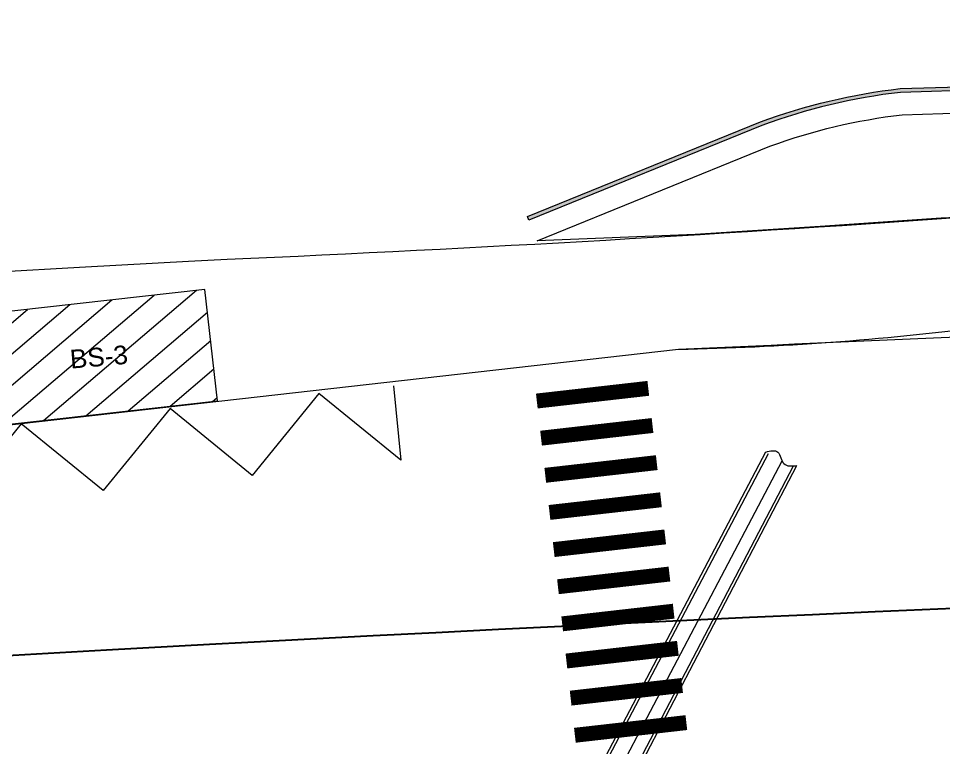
# Model space of a CAD drawing. Header units: millimetres. Extents: x -331961 to 300627, y -148243 to 59350.
# Drawn here: x -88141 to -63409, y 6361 to 25865 of the extents above; entities that cross this region are included whole.
import ezdxf

# ---------------------------------------------------------------- set-up
doc = ezdxf.new("R2010")
doc.units = ezdxf.units.MM
doc.header["$LTSCALE"] = 100
doc.header["$MEASUREMENT"] = 0
for name, color, linetype in [('05 Blue', 5, 'Continuous'), ('7', 7, 'Continuous'), ('English', 4, 'Continuous'), ('XREF-CII-LSR-ROAD-RCTD-PLAN$0$Mau1', 1, 'Continuous')]:
    doc.layers.add(name, color=color, linetype=linetype)
doc.layers.add('1', color=1, linetype='Continuous', lineweight=15)
doc.layers.add('8', color=8, linetype='Continuous', lineweight=5)
doc.styles.add('Metro-Text', font='arial.ttf')

# ---------------------------------------------------------------- blocks, each defined once
blk = doc.blocks.new('DRAINAGE')
at = {"layer": '1'}
blk.add_open_spline([(119.8588681037072, 25.78962951473659), (119.98608036316, 25.81961118796607), (120.249264040729, 25.88163891405566), (120.2848340929486, 25.38915050268406), (120.5580828618258, 25.41645965084899), (120.6957986820489, 25.43022330553504)], degree=3, knots=[0, 0, 0, 0, 0.3255971687259169, 0.6736132326212956, 1.02723438324079, 1.02723438324079, 1.02723438324079, 1.02723438324079], dxfattribs=at)
at = {"layer": '8', "ltscale": 5}
for p, q in [((108.0915035398211, 3.174219593347516), (119.8598458485212, 25.7915086154826)), ((108.1624714406207, 3.137293217529077), (119.9308137483895, 25.75458223809255)), ((108.9922265873756, 2.975089732790366), (120.6013972896617, 25.4218407071894)), ((109.0632855698932, 2.938338940963149), (120.6957986820489, 25.43022330553504))]:
    blk.add_line(p, q, dxfattribs=at)
at = {"layer": '8', "ltscale": 2}
blk.add_line((108.5774902999401, 3.056256026611663), (120.297217321815, 25.56028797087492), dxfattribs=at)
blk = doc.blocks.new('BS1')
at = {"layer": '8', "ltscale": 0.0789}
h = blk.add_hatch(dxfattribs=at)
h.set_pattern_fill('ANSI31', color=256, scale=0.2)
h.set_pattern_definition([(45, (-138.1007239732426, 167.6465083435178), (-0.4490128060534577, 0.4490128060534577), [])])
h.paths.add_polyline_path([(607295.4507648168, 1194572.026991197), (607296.0240283444, 1194569.082272377), (607301.913465984, 1194570.228799433), (607301.3402024565, 1194573.173518253)])
blk.add_lwpolyline([(607296.0240283444, 1194569.082272377), (607301.913465984, 1194570.228799433), (607301.3402024565, 1194573.173518253), (607295.4507648168, 1194572.026991197)], close=True, dxfattribs=at)
blk = doc.blocks.new('BXE BUS')
at = {"layer": '1', "rotation": 350.2635280730051}
blk.add_blockref('BS1', (-194348.3459133832, 119746.1304203712), dxfattribs=at)

msp = doc.modelspace()

# ---------------------------------------------------------------- hatches: boundary and pattern name
at = {"layer": '8'}
h = msp.add_hatch(dxfattribs=at)
h.set_pattern_fill('ANGLE', color=256, scale=10.00000052098885, angle=-75.34023768649428)
h.set_pattern_definition([(284.6597623135057, (-1312298886.928717, 287238019.8696253), (67.57608729958466, 17.67754037365462), [50.80000264662333, -19.05000099248375]), (14.65976231350566, (-1312298886.928717, 287238019.8696253), (-17.67754037365462, 67.57608729958466), [50.80000264662333, -19.05000099248375])])
edge = h.paths.add_edge_path()
edge.add_line((-74536.19244678947, 20565.30681671607), (-68302.62058993417, 23097.53308288945))
edge.add_arc((-62785.50385906693, 8233.90390430309), 15854.5277249289, 96.45473573595967, 110.3640368079559, ccw=False)
edge.add_line((-64567.84206314513, 23987.92941865409), (-62357.99002485489, 24056.96528032862))
edge.add_line((-62357.99002485489, 24056.96528032862), (-38669.11389988684, 24536.82634466744))
edge.add_line((-38669.11389988684, 24536.82634466744), (-19917.54269462521, 25736.44562144074))
edge.add_line((-19917.54269462521, 25736.44562144074), (-18300.83030470251, 25839.87372302462))
edge.add_arc((-17617.70139186164, 15161.70220973591), 10700.00055975558, 66.88599136717357, 93.6604710288326, ccw=False)
edge.add_line((-13417.28779077833, 25002.76605256327), (-7464.448107329663, 22461.94433117271))
edge.add_line((-7464.448107329663, 22461.94433117271), (-7503.704309263732, 22369.97177190933))
edge.add_line((-7503.704309263732, 22369.97177190933), (-13456.5439927124, 24910.79349329986))
edge.add_arc((-17617.70139174098, 15161.70221022463), 10600.00055401997, 66.88599136704138, 93.66047102814369)
edge.add_line((-18294.44592205947, 25740.07772756697), (-19911.15831224294, 25636.64962603804))
edge.add_line((-19911.15831224294, 25636.64962603804), (-38664.90707386704, 24436.8910413752))
edge.add_line((-38664.90707386704, 24436.8910413752), (-62355.41607425176, 23956.99690045207))
edge.add_line((-62355.41607425176, 23956.99690045207), (-64560.64154071896, 23888.10557288022))
edge.add_arc((-62785.50385920242, 8233.903904305453), 15754.52771963504, 96.46952704918914, 110.3585098008226)
edge.add_line((-68266.39742720989, 23004.31179863671), (-74498.55681058997, 20472.65931298293))
edge.add_line((-74498.55681058997, 20472.65931298293), (-74536.19244678947, 20565.30681671607))

# ---------------------------------------------------------------- linework, layer by layer
at = {"layer": '8', "flags": 128}
msp.add_lwpolyline([(-74536.19244678947, 20565.30681671607), (-68302.62058993417, 23097.53308288945, -0.06076540057102371), (-64567.84206314513, 23987.92941865409), (-62357.99002485489, 24056.96528032862), (-38669.11389988684, 24536.82634466744), (-19917.54269462521, 25736.44562144074), (-18300.83030470251, 25839.87372302462, -0.1173601127216961), (-13417.28779077833, 25002.76605256327), (-7464.448107329663, 22461.94433117271), (-7503.704309263732, 22369.97177190933), (-13456.5439927124, 24910.79349329986, 0.1173601127192338), (-18294.44592205947, 25740.07772756697), (-19911.15831224294, 25636.64962603804), (-38664.90707386704, 24436.8910413752), (-62355.41607425176, 23956.99690045207), (-64560.64154071896, 23888.10557288022, 0.06067641829875819), (-68266.39742720989, 23004.31179863671), (-74498.55681058997, 20472.65931298293)], format="xyb", close=True, dxfattribs=at)
msp.add_lwpolyline([(-60190.56528271898, 20661.89933526586), (-63475.25814987614, 20519.95621274432), (-66704.16132829175, 20301.09549204985), (-70052.96061569126, 20089.24388830111), (-74272.74299400521, 19916.77429104006), (-68049.1542960289, 22444.94515882959, -0.06012417232467761), (-64517.16128530784, 23289.17115597407), (-62339.97237042116, 23357.1866203853)], format="xyb", dxfattribs=at)
at = {"layer": '8', "ltscale": 5, "flags": 128}
for points in [[(-16656.649554312, 21673.48104557852, 0.002352048932800609), (-62326.39515542297, 20582.91923644525, -0.006920076944355538), (-82563.39117305481, 19415.5929601854), (-83593.51944707043, 19360.26623689634), (-86351.97295393865, 19209.27769698479), (-88866.6864604433, 19068.0232045209), (-94883.55827337445, 18716.68137667511), (-101401.4055756666, 18315.9518084141), (-107166.8526047854, 17945.23796965144), (-115186.4143931586, 17409.19960424086), (-113352.4128732621, 15693.78013131718, 0.2069312109850702), (-105879.7815278935, 13017.67033837052), (-105715.6278424236, 13028.22529495892), (-70492.6223155564, 17015.55812689429, 0.02685851575204981), (-62360.53832041705, 17613.43140978363, -0.002150326576332092), (-19274.105224089, 18567.63413468483)], [(-105715.6860760072, 13027.54608448132), (-70492.68054940063, 17014.87891647173, -0.005638418627673223), (-30817.9833504858, 18416.27058607529, 0.200987659055536), (-23764.49661824922, 21572.26378756794)], [(-105715.6860760072, 13027.54608448132), (-70492.68054940063, 17014.87891647173, -0.005638418627673223), (-30817.9833504858, 18416.27058607529, 0.200987659055536), (-23764.49661824922, 21572.26378756794)]]:
    msp.add_lwpolyline(points, format="xyb", dxfattribs=at)
at = {"layer": '8', "const_width": 399.9999999999999}
for points in [[(-71301.94113228051, 15969.89810678348), (-74282.70073105523, 15630.67515019447)], [(-71188.86681332067, 14976.31157380177), (-74169.62641209504, 14637.08861721278)], [(-71075.79249462124, 13982.72504087517), (-74056.55209339596, 13643.50208428607)], [(-70962.71817569155, 12989.13850800882), (-73943.47777446604, 12649.91555141975)], [(-70849.64385673148, 11995.55197502711), (-73830.40345550608, 11656.32901843806)], [(-70736.56953780155, 11001.96544216081), (-73717.32913657627, 10662.74248557171)], [(-70623.49521887163, 10008.37890929446), (-73604.25481764635, 9669.15595270542)], [(-70510.42089991178, 9014.792376312806), (-73491.18049891724, 8675.569419663429)], [(-70397.34658121236, 8021.205843386095), (-73378.10617998731, 7681.98288679705)], [(-70284.27226225252, 7027.619310404494), (-73265.03186105739, 6688.396353930759)]]:
    msp.add_lwpolyline(points, dxfattribs=at)
at = {"layer": '8', "ltscale": 0.5}
msp.add_lwpolyline([(-78118.719548036, 16037.56590356867), (-77915.66481420235, 14047.90041021284), (-80108.38504176796, 15834.51116976005), (-81894.99580076325, 13641.7909419692), (-84087.71602835867, 15428.40170163169), (-85874.32678747468, 13235.68147430217), (-88067.04701502959, 15022.29223286637), (-89853.65777328331, 12829.57200600897), (-92046.37800107943, 14616.1827654957), (-93832.98876016517, 12423.4625380509), (-94036.04349463049, 14413.12803099499)], dxfattribs=at)
at = {"layer": 'XREF-CII-LSR-ROAD-RCTD-PLAN$0$Mau1', "ltscale": 5}
msp.add_lwpolyline([(-254195.6105859983, -3909.326866555144), (-180530.5684489676, 2084.147641140182), (-174800.3105123263, 2550.185797234706), (-166826.47284614, 3196.64677714961), (-160098.2427663915, 3738.327796846948), (-148385.0441905721, 4667.544087270973), (-129938.7264616826, 6075.667715816933), (-112732.2809542059, 7300.365419646987), (-106496.1978026587, 7717.193658844131), (-100758.0489950789, 8086.152242854965), (-94270.30192619388, 8485.031191864546), (-88280.50733129645, 8834.791905856895), (-85784.44221436686, 8974.998895729805), (-83038.55289539555, 9125.299714135675), (-82013.67055896344, 9180.344685397198, -0.03066327582093794), (132788.4609921412, 7472.741499258525)], format="xyb", dxfattribs=at)

# ---------------------------------------------------------------- block references
at = {"layer": '05 Blue', "xscale": 999.9999999999994, "yscale": 999.9999999999994, "zscale": 999.9999999999994, "rotation": 5.178727413815484}
msp.add_blockref('BXE BUS', (-496025726.5982409, -1244233453.45062), dxfattribs=at)
at = {"layer": '7', "xscale": 999.9999999999995, "yscale": 999.9999999999995, "zscale": 999.9999999999995, "rotation": 359.7722538728106}
msp.add_blockref('DRAINAGE', (-188122.5889806474, -11047.0736631098), dxfattribs=at)

# ---------------------------------------------------------------- texts
at = {"layer": 'English', "style": 'Metro-Text'}
msp.add_text('BS-3', height=499.9999999999998, rotation=4.881311848373917, dxfattribs=at).set_placement((-86744.58720176772, 16497.00311820704))

doc.saveas('drawing.dxf')
